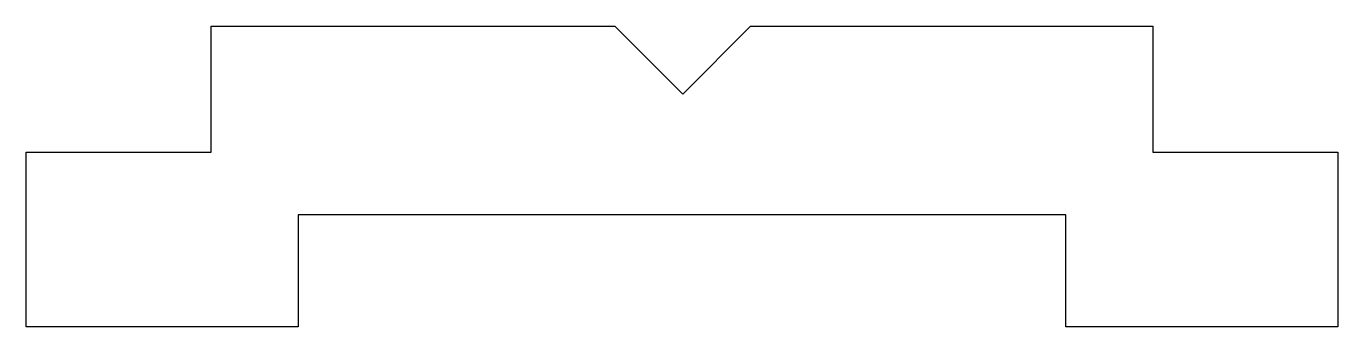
# Model space of a CAD drawing. Extents: x 254.3 to 273.1, y 713.3 to 717.6.
import ezdxf

# ---------------------------------------------------------------- set-up
doc = ezdxf.new("R2010")
doc.units = 0
doc.layers.get('0').update_dxf_attribs({"linetype": 'CONTINUOUS'})

msp = doc.modelspace()

# ---------------------------------------------------------------- linework, layer by layer
at = {"color": 0, "linetype": 'BYBLOCK'}
for p, q in [((256.95, 715.783), (256.95, 717.583)), ((256.95, 717.583), (262.739, 717.583)), ((262.739, 717.583), (263.712, 716.611)), ((263.712, 716.611), (264.684, 717.583)), ((264.684, 717.583), (270.45, 717.583)), ((270.45, 717.583), (270.45, 715.783)), ((254.3, 713.283), (254.3, 715.783)), ((254.3, 715.783), (256.95, 715.783)), ((270.45, 715.783), (273.1, 715.783)), ((273.1, 715.783), (273.1, 713.283)), ((269.2, 714.883), (258.2, 714.883)), ((258.2, 714.883), (258.2, 713.283)), ((269.2, 713.283), (269.2, 714.883)), ((258.2, 713.283), (254.3, 713.283)), ((273.1, 713.283), (269.2, 713.283))]:
    msp.add_line(p, q, dxfattribs=at)

doc.saveas('drawing.dxf')
